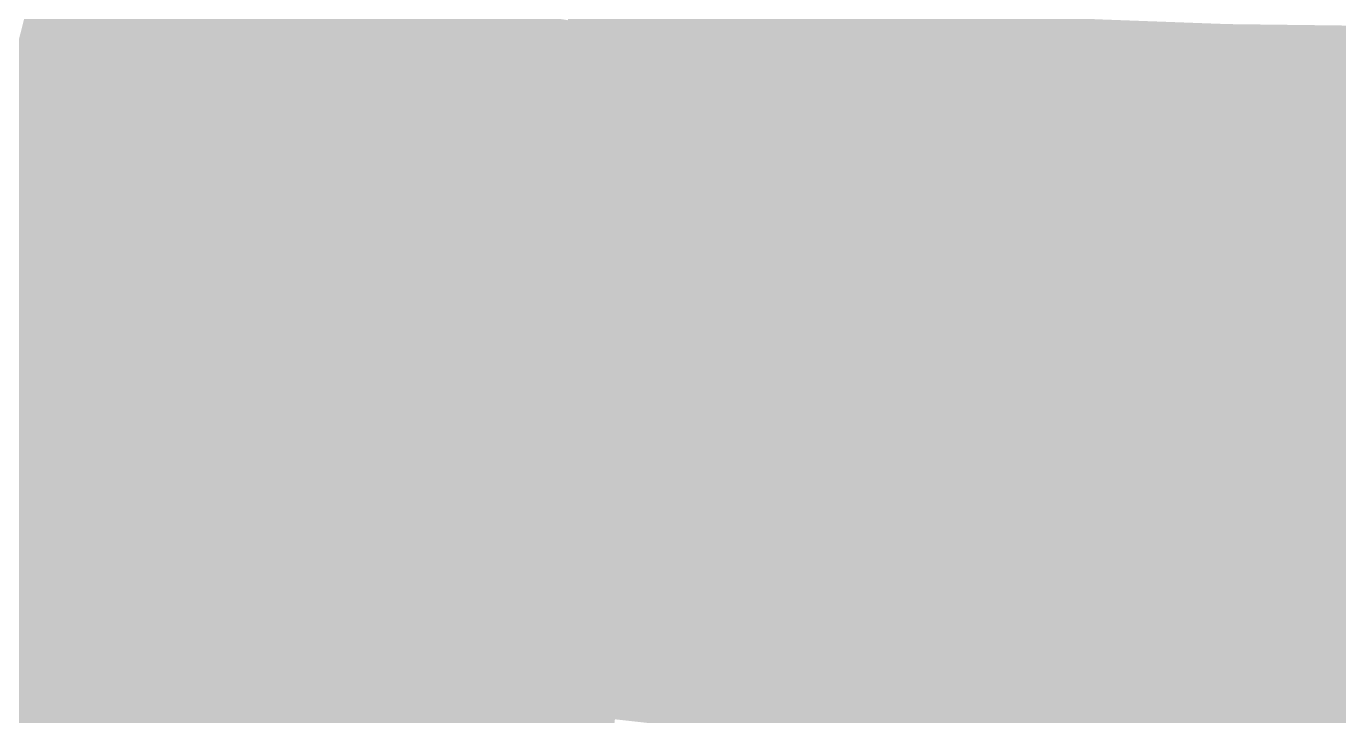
# Model space of a CAD drawing. Header units: inches. Extents: x -266 to 784, y -170 to 213.
# Drawn here: x -25.23 to -0.37, y -114.07 to -101.01 of the extents above; entities that cross this region are included whole.
import ezdxf

# ---------------------------------------------------------------- set-up
doc = ezdxf.new("R2010")
doc.units = ezdxf.units.IN
doc.header["$MEASUREMENT"] = 0

msp = doc.modelspace()

# ---------------------------------------------------------------- linework, layer by layer
at = {"color": 171, "true_color": 0x834dfe}
msp.add_solid([(-19.899213, -100.040099), (-20.094303, -101.020884), (-22.348327, -99.521617), (-22.567428, -100.497319)], dxfattribs=at)
at = {"color": 171, "true_color": 0x8453fe}
msp.add_solid([(-22.567428, -100.497319), (-22.786529, -101.473022), (-25.026959, -99.913219), (-25.269939, -100.88325)], dxfattribs=at)
at = {"color": 171, "true_color": 0x8c46fe}
msp.add_solid([(-12.363478, -100.240433), (-12.485889, -101.232913), (-14.819778, -99.906828), (-14.966508, -100.896004)], dxfattribs=at)
at = {"color": 171, "true_color": 0x884dfe}
msp.add_solid([(-17.438113, -100.49832), (-17.609075, -101.483597), (-19.899213, -100.040099), (-20.094303, -101.020884)], dxfattribs=at)
at = {"color": 181, "true_color": 0x9046fe}
msp.add_solid([(-9.899731, -100.513657), (-9.997748, -101.508842), (-12.363478, -100.240433), (-12.485889, -101.232913)], dxfattribs=at)
at = {"color": 171, "true_color": 0x8853fe}
msp.add_solid([(-20.094303, -101.020884), (-20.289394, -102.001669), (-22.567428, -100.497319), (-22.786529, -101.473022)], dxfattribs=at)
at = {"color": 171, "true_color": 0x8c4dfe}
msp.add_solid([(-14.966508, -100.896004), (-15.113239, -101.885181), (-17.438113, -100.49832), (-17.609075, -101.483597)], dxfattribs=at)
at = {"color": 181, "true_color": 0x9546fe}
msp.add_solid([(-7.430021, -100.726336), (-7.503586, -101.723627), (-9.899731, -100.513657), (-9.997748, -101.508842)], dxfattribs=at)
at = {"color": 171, "true_color": 0x885afe}
msp.add_solid([(-22.786529, -101.473022), (-23.00563, -102.448724), (-25.269939, -100.88325), (-25.512919, -101.853282)], dxfattribs=at)
at = {"color": 181, "true_color": 0x904dfe}
msp.add_solid([(-12.485889, -101.232913), (-12.6083, -102.225392), (-14.966508, -100.896004), (-15.113239, -101.885181)], dxfattribs=at)
at = {"color": 181, "true_color": 0x9946fe}
msp.add_solid([(-4.955835, -100.878341), (-5.004903, -101.877137), (-7.430021, -100.726336), (-7.503586, -101.723627)], dxfattribs=at)
at = {"color": 181, "true_color": 0x9d46fe}
msp.add_solid([(-2.478664, -100.969581), (-2.503205, -101.96928), (-4.955835, -100.878341), (-5.004903, -101.877137)], dxfattribs=at)
at = {"color": 171, "true_color": 0x8c53fe}
msp.add_solid([(-17.609075, -101.483597), (-17.780036, -102.468875), (-20.094303, -101.020884), (-20.289394, -102.001669)], dxfattribs=at)
at = {"color": 181, "true_color": 0xa246fe}
msp.add_solid([(0, -101), (0, -102), (-2.478664, -100.969581), (-2.503205, -101.96928)], dxfattribs=at)
at = {"color": 181, "true_color": 0x944dfe}
msp.add_solid([(-9.997748, -101.508842), (-10.095765, -102.504027), (-12.485889, -101.232913), (-12.6083, -102.225392)], dxfattribs=at)
at = {"color": 171, "true_color": 0x8c5afe}
msp.add_solid([(-20.289394, -102.001669), (-20.484484, -102.982454), (-22.786529, -101.473022), (-23.00563, -102.448724)], dxfattribs=at)
at = {"color": 181, "true_color": 0x9053fe}
msp.add_solid([(-15.113239, -101.885181), (-15.259969, -102.874357), (-17.609075, -101.483597), (-17.780036, -102.468875)], dxfattribs=at)
at = {"color": 181, "true_color": 0x984dfe}
msp.add_solid([(-7.503586, -101.723627), (-7.57715, -102.720917), (-9.997748, -101.508842), (-10.095765, -102.504027)], dxfattribs=at)
at = {"color": 171, "true_color": 0x8d60fe}
msp.add_solid([(-23.00563, -102.448724), (-23.224731, -103.424426), (-25.512919, -101.853282), (-25.755899, -102.823313)], dxfattribs=at)
at = {"color": 181, "true_color": 0x9453fe}
msp.add_solid([(-12.6083, -102.225392), (-12.73071, -103.217872), (-15.113239, -101.885181), (-15.259969, -102.874357)], dxfattribs=at)
at = {"color": 181, "true_color": 0x9d4dfe}
msp.add_solid([(-5.004903, -101.877137), (-5.05397, -102.875932), (-7.503586, -101.723627), (-7.57715, -102.720917)], dxfattribs=at)
at = {"color": 181, "true_color": 0xa14dfe}
msp.add_solid([(-2.503205, -101.96928), (-2.527747, -102.968978), (-5.004903, -101.877137), (-5.05397, -102.875932)], dxfattribs=at)
at = {"color": 181, "true_color": 0x905afe}
msp.add_solid([(-17.780036, -102.468875), (-17.950998, -103.454152), (-20.289394, -102.001669), (-20.484484, -102.982454)], dxfattribs=at)
at = {"color": 181, "true_color": 0xa54dfe}
msp.add_solid([(0, -102), (0, -103), (-2.503205, -101.96928), (-2.527747, -102.968978)], dxfattribs=at)
at = {"color": 181, "true_color": 0x9853fe}
msp.add_solid([(-10.095765, -102.504027), (-10.193783, -103.499212), (-12.6083, -102.225392), (-12.73071, -103.217872)], dxfattribs=at)
at = {"color": 181, "true_color": 0x9160fe}
msp.add_solid([(-20.484484, -102.982454), (-20.679574, -103.96324), (-23.00563, -102.448724), (-23.224731, -103.424426)], dxfattribs=at)
at = {"color": 181, "true_color": 0x945afe}
msp.add_solid([(-15.259969, -102.874357), (-15.4067, -103.863534), (-17.780036, -102.468875), (-17.950998, -103.454152)], dxfattribs=at)
at = {"color": 181, "true_color": 0x9c53fe}
msp.add_solid([(-7.57715, -102.720917), (-7.650715, -103.718207), (-10.095765, -102.504027), (-10.193783, -103.499212)], dxfattribs=at)
at = {"color": 181, "true_color": 0x9266fe}
msp.add_solid([(-23.224731, -103.424426), (-23.443833, -104.400128), (-25.755899, -102.823313), (-25.998879, -103.793344)], dxfattribs=at)
at = {"color": 181, "true_color": 0x985afe}
msp.add_solid([(-12.73071, -103.217872), (-12.853121, -104.210351), (-15.259969, -102.874357), (-15.4067, -103.863534)], dxfattribs=at)
at = {"color": 181, "true_color": 0xa053fe}
msp.add_solid([(-5.05397, -102.875932), (-5.103038, -103.874727), (-7.57715, -102.720917), (-7.650715, -103.718207)], dxfattribs=at)
at = {"color": 181, "true_color": 0xa453fe}
msp.add_solid([(-2.527747, -102.968978), (-2.552288, -103.968677), (-5.05397, -102.875932), (-5.103038, -103.874727)], dxfattribs=at)
at = {"color": 181, "true_color": 0x9560fe}
msp.add_solid([(-17.950998, -103.454152), (-18.12196, -104.43943), (-20.484484, -102.982454), (-20.679574, -103.96324)], dxfattribs=at)
at = {"color": 181, "true_color": 0xa853fe}
msp.add_solid([(0, -103), (0, -104), (-2.527747, -102.968978), (-2.552288, -103.968677)], dxfattribs=at)
at = {"color": 181, "true_color": 0x9c5afe}
msp.add_solid([(-10.193783, -103.499212), (-10.2918, -104.494396), (-12.73071, -103.217872), (-12.853121, -104.210351)], dxfattribs=at)
at = {"color": 181, "true_color": 0x9566fe}
msp.add_solid([(-20.679574, -103.96324), (-20.874664, -104.944025), (-23.224731, -103.424426), (-23.443833, -104.400128)], dxfattribs=at)
at = {"color": 181, "true_color": 0x9860fe}
msp.add_solid([(-15.4067, -103.863534), (-15.55343, -104.85271), (-17.950998, -103.454152), (-18.12196, -104.43943)], dxfattribs=at)
at = {"color": 181, "true_color": 0xa05afe}
msp.add_solid([(-7.650715, -103.718207), (-7.724279, -104.715498), (-10.193783, -103.499212), (-10.2918, -104.494396)], dxfattribs=at)
at = {"color": 181, "true_color": 0x966dfe}
msp.add_solid([(-23.443833, -104.400128), (-23.662934, -105.37583), (-25.998879, -103.793344), (-26.241859, -104.763375)], dxfattribs=at)
at = {"color": 181, "true_color": 0x9c60fe}
msp.add_solid([(-12.853121, -104.210351), (-12.975532, -105.202831), (-15.4067, -103.863534), (-15.55343, -104.85271)], dxfattribs=at)
at = {"color": 181, "true_color": 0xa45afe}
msp.add_solid([(-5.103038, -103.874727), (-5.152106, -104.873523), (-7.650715, -103.718207), (-7.724279, -104.715498)], dxfattribs=at)
at = {"color": 181, "true_color": 0xa85afe}
msp.add_solid([(-2.552288, -103.968677), (-2.576829, -104.968376), (-5.103038, -103.874727), (-5.152106, -104.873523)], dxfattribs=at)
at = {"color": 181, "true_color": 0x9966fe}
msp.add_solid([(-18.12196, -104.43943), (-18.292922, -105.424708), (-20.679574, -103.96324), (-20.874664, -104.944025)], dxfattribs=at)
at = {"color": 181, "true_color": 0xac5afe}
msp.add_solid([(0, -104), (0, -105), (-2.552288, -103.968677), (-2.576829, -104.968376)], dxfattribs=at)
at = {"color": 181, "true_color": 0x9a6dfe}
msp.add_solid([(-20.874664, -104.944025), (-21.069755, -105.92481), (-23.443833, -104.400128), (-23.662934, -105.37583)], dxfattribs=at)
at = {"color": 181, "true_color": 0xa060fe}
msp.add_solid([(-10.2918, -104.494396), (-10.389817, -105.489581), (-12.853121, -104.210351), (-12.975532, -105.202831)], dxfattribs=at)
at = {"color": 181, "true_color": 0x9c66fe}
msp.add_solid([(-15.55343, -104.85271), (-15.700161, -105.841887), (-18.12196, -104.43943), (-18.292922, -105.424708)], dxfattribs=at)
at = {"color": 181, "true_color": 0xa360fe}
msp.add_solid([(-7.724279, -104.715498), (-7.797844, -105.712788), (-10.2918, -104.494396), (-10.389817, -105.489581)], dxfattribs=at)
at = {"color": 181, "true_color": 0x9b73fe}
msp.add_solid([(-23.662934, -105.37583), (-23.882035, -106.351532), (-26.241859, -104.763375), (-26.48484, -105.733407)], dxfattribs=at)
at = {"color": 181, "true_color": 0xa066fe}
msp.add_solid([(-12.975532, -105.202831), (-13.097942, -106.19531), (-15.55343, -104.85271), (-15.700161, -105.841887)], dxfattribs=at)
at = {"color": 181, "true_color": 0xa760fe}
msp.add_solid([(-5.152106, -104.873523), (-5.201173, -105.872318), (-7.724279, -104.715498), (-7.797844, -105.712788)], dxfattribs=at)
at = {"color": 181, "true_color": 0xab60fe}
msp.add_solid([(-2.576829, -104.968376), (-2.60137, -105.968075), (-5.152106, -104.873523), (-5.201173, -105.872318)], dxfattribs=at)
at = {"color": 181, "true_color": 0x9d6dfe}
msp.add_solid([(-18.292922, -105.424708), (-18.463884, -106.409985), (-20.874664, -104.944025), (-21.069755, -105.92481)], dxfattribs=at)
at = {"color": 181, "true_color": 0xaf60fe}
msp.add_solid([(0, -105), (0, -106), (-2.576829, -104.968376), (-2.60137, -105.968075)], dxfattribs=at)
at = {"color": 181, "true_color": 0x9e73fe}
msp.add_solid([(-21.069755, -105.92481), (-21.264845, -106.905596), (-23.662934, -105.37583), (-23.882035, -106.351532)], dxfattribs=at)
at = {"color": 181, "true_color": 0xa466fe}
msp.add_solid([(-10.389817, -105.489581), (-10.487834, -106.484766), (-12.975532, -105.202831), (-13.097942, -106.19531)], dxfattribs=at)
at = {"color": 181, "true_color": 0xa16dfe}
msp.add_solid([(-15.700161, -105.841887), (-15.846891, -106.831063), (-18.292922, -105.424708), (-18.463884, -106.409985)], dxfattribs=at)
at = {"color": 181, "true_color": 0xa766fe}
msp.add_solid([(-7.797844, -105.712788), (-7.871408, -106.710079), (-10.389817, -105.489581), (-10.487834, -106.484766)], dxfattribs=at)
at = {"color": 181, "true_color": 0x9f7afe}
msp.add_solid([(-23.882035, -106.351532), (-24.101136, -107.327234), (-26.48484, -105.733407), (-26.72782, -106.703438)], dxfattribs=at)
at = {"color": 181, "true_color": 0xa46dfe}
msp.add_solid([(-13.097942, -106.19531), (-13.220353, -107.18779), (-15.700161, -105.841887), (-15.846891, -106.831063)], dxfattribs=at)
at = {"color": 181, "true_color": 0xab66fe}
msp.add_solid([(-5.201173, -105.872318), (-5.250241, -106.871114), (-7.797844, -105.712788), (-7.871408, -106.710079)], dxfattribs=at)
at = {"color": 181, "true_color": 0xae66fe}
msp.add_solid([(-2.60137, -105.968075), (-2.625911, -106.967774), (-5.201173, -105.872318), (-5.250241, -106.871114)], dxfattribs=at)
at = {"color": 181, "true_color": 0xa173fe}
msp.add_solid([(-18.463884, -106.409985), (-18.634846, -107.395263), (-21.069755, -105.92481), (-21.264845, -106.905596)], dxfattribs=at)
at = {"color": 191, "true_color": 0xb266fe}
msp.add_solid([(0, -106), (0, -107), (-2.60137, -105.968075), (-2.625911, -106.967774)], dxfattribs=at)
at = {"color": 181, "true_color": 0xa37afe}
msp.add_solid([(-21.264845, -106.905596), (-21.459935, -107.886381), (-23.882035, -106.351532), (-24.101136, -107.327234)], dxfattribs=at)
at = {"color": 181, "true_color": 0xa76dfe}
msp.add_solid([(-10.487834, -106.484766), (-10.585851, -107.47995), (-13.097942, -106.19531), (-13.220353, -107.18779)], dxfattribs=at)
at = {"color": 181, "true_color": 0xa573fe}
msp.add_solid([(-15.846891, -106.831063), (-15.993622, -107.82024), (-18.463884, -106.409985), (-18.634846, -107.395263)], dxfattribs=at)
at = {"color": 181, "true_color": 0xab6dfe}
msp.add_solid([(-7.871408, -106.710079), (-7.944973, -107.707369), (-10.487834, -106.484766), (-10.585851, -107.47995)], dxfattribs=at)
at = {"color": 181, "true_color": 0xa37fff}
msp.add_solid([(-24.101136, -107.327234), (-24.320238, -108.302936), (-26.72782, -106.703438), (-26.9708, -107.673469)], dxfattribs=at)
at = {"color": 181, "true_color": 0xa873fe}
msp.add_solid([(-13.220353, -107.18779), (-13.342764, -108.180269), (-15.846891, -106.831063), (-15.993622, -107.82024)], dxfattribs=at)
at = {"color": 181, "true_color": 0xae6dfe}
msp.add_solid([(-5.250241, -106.871114), (-5.299309, -107.869909), (-7.871408, -106.710079), (-7.944973, -107.707369)], dxfattribs=at)
at = {"color": 191, "true_color": 0xb26dfe}
msp.add_solid([(-2.625911, -106.967774), (-2.650453, -107.967472), (-5.250241, -106.871114), (-5.299309, -107.869909)], dxfattribs=at)
at = {"color": 181, "true_color": 0xa67afe}
msp.add_solid([(-18.634846, -107.395263), (-18.805808, -108.380541), (-21.264845, -106.905596), (-21.459935, -107.886381)], dxfattribs=at)
at = {"color": 191, "true_color": 0xb56dfe}
msp.add_solid([(0, -107), (0, -108), (-2.625911, -106.967774), (-2.650453, -107.967472)], dxfattribs=at)
at = {"color": 181, "true_color": 0xa67fff}
msp.add_solid([(-21.459935, -107.886381), (-21.655026, -108.867166), (-24.101136, -107.327234), (-24.320238, -108.302936)], dxfattribs=at)
at = {"color": 181, "true_color": 0xab73fe}
msp.add_solid([(-10.585851, -107.47995), (-10.683868, -108.475135), (-13.220353, -107.18779), (-13.342764, -108.180269)], dxfattribs=at)
at = {"color": 181, "true_color": 0xa97afe}
msp.add_solid([(-15.993622, -107.82024), (-16.140352, -108.809416), (-18.634846, -107.395263), (-18.805808, -108.380541)], dxfattribs=at)
at = {"color": 181, "true_color": 0xaf73fe}
msp.add_solid([(-7.944973, -107.707369), (-8.018537, -108.70466), (-10.585851, -107.47995), (-10.683868, -108.475135)], dxfattribs=at)
at = {"color": 181, "true_color": 0xa07dfb}
msp.add_solid([(-24.320238, -108.302936), (-24.539339, -109.278639), (-26.9708, -107.673469), (-27.21378, -108.6435)], dxfattribs=at)
at = {"color": 181, "true_color": 0xac7afe}
msp.add_solid([(-13.342764, -108.180269), (-13.465174, -109.172749), (-15.993622, -107.82024), (-16.140352, -108.809416)], dxfattribs=at)
at = {"color": 191, "true_color": 0xb273fe}
msp.add_solid([(-5.299309, -107.869909), (-5.348377, -108.868705), (-7.944973, -107.707369), (-8.018537, -108.70466)], dxfattribs=at)
at = {"color": 191, "true_color": 0xb573fe}
msp.add_solid([(-2.650453, -107.967472), (-2.674994, -108.967171), (-5.299309, -107.869909), (-5.348377, -108.868705)], dxfattribs=at)
at = {"color": 181, "true_color": 0xa97fff}
msp.add_solid([(-18.805808, -108.380541), (-18.97677, -109.365818), (-21.459935, -107.886381), (-21.655026, -108.867166)], dxfattribs=at)
at = {"color": 191, "true_color": 0xb973fe}
msp.add_solid([(0, -108), (0, -109), (-2.650453, -107.967472), (-2.674994, -108.967171)], dxfattribs=at)
at = {"color": 181, "true_color": 0xa37dfb}
msp.add_solid([(-21.655026, -108.867166), (-21.850116, -109.847951), (-24.320238, -108.302936), (-24.539339, -109.278639)], dxfattribs=at)
at = {"color": 181, "true_color": 0xaf7afe}
msp.add_solid([(-10.683868, -108.475135), (-10.781885, -109.47032), (-13.342764, -108.180269), (-13.465174, -109.172749)], dxfattribs=at)
at = {"color": 181, "true_color": 0xac7fff}
msp.add_solid([(-16.140352, -108.809416), (-16.287083, -109.798593), (-18.805808, -108.380541), (-18.97677, -109.365818)], dxfattribs=at)
at = {"color": 191, "true_color": 0xb27afe}
msp.add_solid([(-8.018537, -108.70466), (-8.092102, -109.70195), (-10.683868, -108.475135), (-10.781885, -109.47032)], dxfattribs=at)
at = {"color": 181, "true_color": 0x9e7bf6}
msp.add_solid([(-24.539339, -109.278639), (-24.75844, -110.254341), (-27.21378, -108.6435), (-27.45676, -109.613532)], dxfattribs=at)
at = {"color": 181, "true_color": 0xa67dfb}
msp.add_solid([(-18.97677, -109.365818), (-19.147732, -110.351096), (-21.655026, -108.867166), (-21.850116, -109.847951)], dxfattribs=at)
at = {"color": 181, "true_color": 0xaf7fff}
msp.add_solid([(-13.465174, -109.172749), (-13.587585, -110.165228), (-16.140352, -108.809416), (-16.287083, -109.798593)], dxfattribs=at)
at = {"color": 191, "true_color": 0xb57afe}
msp.add_solid([(-5.348377, -108.868705), (-5.397444, -109.8675), (-8.018537, -108.70466), (-8.092102, -109.70195)], dxfattribs=at)
at = {"color": 191, "true_color": 0xb97afe}
msp.add_solid([(-2.674994, -108.967171), (-2.699535, -109.96687), (-5.348377, -108.868705), (-5.397444, -109.8675)], dxfattribs=at)
at = {"color": 191, "true_color": 0xbc7afe}
msp.add_solid([(0, -109), (0, -110), (-2.674994, -108.967171), (-2.699535, -109.96687)], dxfattribs=at)
at = {"color": 181, "true_color": 0xa07bf6}
msp.add_solid([(-21.850116, -109.847951), (-22.045206, -110.828737), (-24.539339, -109.278639), (-24.75844, -110.254341)], dxfattribs=at)
at = {"color": 181, "true_color": 0xa97dfb}
msp.add_solid([(-16.287083, -109.798593), (-16.433813, -110.787769), (-18.97677, -109.365818), (-19.147732, -110.351096)], dxfattribs=at)
at = {"color": 191, "true_color": 0xb27fff}
msp.add_solid([(-10.781885, -109.47032), (-10.879903, -110.465505), (-13.465174, -109.172749), (-13.587585, -110.165228)], dxfattribs=at)
at = {"color": 181, "true_color": 0x9b79f2}
msp.add_solid([(-24.75844, -110.254341), (-24.977541, -111.230043), (-27.45676, -109.613532), (-27.699741, -110.583563)], dxfattribs=at)
at = {"color": 191, "true_color": 0xb57fff}
msp.add_solid([(-8.092102, -109.70195), (-8.165667, -110.699241), (-10.781885, -109.47032), (-10.879903, -110.465505)], dxfattribs=at)
at = {"color": 181, "true_color": 0xa37bf6}
msp.add_solid([(-19.147732, -110.351096), (-19.318693, -111.336374), (-21.850116, -109.847951), (-22.045206, -110.828737)], dxfattribs=at)
at = {"color": 181, "true_color": 0xac7dfb}
msp.add_solid([(-13.587585, -110.165228), (-13.709996, -111.157708), (-16.287083, -109.798593), (-16.433813, -110.787769)], dxfattribs=at)
at = {"color": 191, "true_color": 0xb87fff}
msp.add_solid([(-5.397444, -109.8675), (-5.446512, -110.866296), (-8.092102, -109.70195), (-8.165667, -110.699241)], dxfattribs=at)
at = {"color": 191, "true_color": 0xbb7fff}
msp.add_solid([(-2.699535, -109.96687), (-2.724076, -110.966569), (-5.397444, -109.8675), (-5.446512, -110.866296)], dxfattribs=at)
at = {"color": 191, "true_color": 0xbe7fff}
msp.add_solid([(0, -110), (0, -111), (-2.699535, -109.96687), (-2.724076, -110.966569)], dxfattribs=at)
at = {"color": 181, "true_color": 0x9e79f2}
msp.add_solid([(-22.045206, -110.828737), (-22.240297, -111.809522), (-24.75844, -110.254341), (-24.977541, -111.230043)], dxfattribs=at)
at = {"color": 181, "true_color": 0xa67bf6}
msp.add_solid([(-16.433813, -110.787769), (-16.580544, -111.776946), (-19.147732, -110.351096), (-19.318693, -111.336374)], dxfattribs=at)
at = {"color": 181, "true_color": 0xaf7dfb}
msp.add_solid([(-10.879903, -110.465505), (-10.97792, -111.460689), (-13.587585, -110.165228), (-13.709996, -111.157708)], dxfattribs=at)
at = {"color": 181, "true_color": 0x9876ee}
msp.add_solid([(-24.977541, -111.230043), (-25.196643, -112.205745), (-27.699741, -110.583563), (-27.942721, -111.553594)], dxfattribs=at)
at = {"color": 191, "true_color": 0xb27dfb}
msp.add_solid([(-8.165667, -110.699241), (-8.239231, -111.696531), (-10.879903, -110.465505), (-10.97792, -111.460689)], dxfattribs=at)
at = {"color": 181, "true_color": 0xa079f2}
msp.add_solid([(-19.318693, -111.336374), (-19.489655, -112.321651), (-22.045206, -110.828737), (-22.240297, -111.809522)], dxfattribs=at)
at = {"color": 181, "true_color": 0xa97bf6}
msp.add_solid([(-13.709996, -111.157708), (-13.832406, -112.150187), (-16.433813, -110.787769), (-16.580544, -111.776946)], dxfattribs=at)
at = {"color": 191, "true_color": 0xb57dfb}
msp.add_solid([(-5.446512, -110.866296), (-5.49558, -111.865091), (-8.165667, -110.699241), (-8.239231, -111.696531)], dxfattribs=at)
at = {"color": 191, "true_color": 0xb87dfb}
msp.add_solid([(-2.724076, -110.966569), (-2.748618, -111.966268), (-5.446512, -110.866296), (-5.49558, -111.865091)], dxfattribs=at)
at = {"color": 191, "true_color": 0xbb7dfb}
msp.add_solid([(0, -111), (0, -112), (-2.724076, -110.966569), (-2.748618, -111.966268)], dxfattribs=at)
at = {"color": 181, "true_color": 0x9b76ee}
msp.add_solid([(-22.240297, -111.809522), (-22.435387, -112.790307), (-24.977541, -111.230043), (-25.196643, -112.205745)], dxfattribs=at)
at = {"color": 181, "true_color": 0xa379f2}
msp.add_solid([(-16.580544, -111.776946), (-16.727274, -112.766122), (-19.318693, -111.336374), (-19.489655, -112.321651)], dxfattribs=at)
at = {"color": 181, "true_color": 0xac7bf6}
msp.add_solid([(-10.97792, -111.460689), (-11.075937, -112.455874), (-13.709996, -111.157708), (-13.832406, -112.150187)], dxfattribs=at)
at = {"color": 181, "true_color": 0x9574ea}
msp.add_solid([(-25.196643, -112.205745), (-25.415744, -113.181447), (-27.942721, -111.553594), (-28.185701, -112.523625)], dxfattribs=at)
at = {"color": 181, "true_color": 0xaf7bf6}
msp.add_solid([(-8.239231, -111.696531), (-8.312796, -112.693822), (-10.97792, -111.460689), (-11.075937, -112.455874)], dxfattribs=at)
at = {"color": 181, "true_color": 0x9e76ee}
msp.add_solid([(-19.489655, -112.321651), (-19.660617, -113.306929), (-22.240297, -111.809522), (-22.435387, -112.790307)], dxfattribs=at)
at = {"color": 181, "true_color": 0xa679f2}
msp.add_solid([(-13.832406, -112.150187), (-13.954817, -113.142667), (-16.580544, -111.776946), (-16.727274, -112.766122)], dxfattribs=at)
at = {"color": 191, "true_color": 0xb27bf6}
msp.add_solid([(-5.49558, -111.865091), (-5.544647, -112.863887), (-8.239231, -111.696531), (-8.312796, -112.693822)], dxfattribs=at)
at = {"color": 191, "true_color": 0xb57bf6}
msp.add_solid([(-2.748618, -111.966268), (-2.773159, -112.965967), (-5.49558, -111.865091), (-5.544647, -112.863887)], dxfattribs=at)
at = {"color": 191, "true_color": 0xb87bf6}
msp.add_solid([(0, -112), (0, -113), (-2.748618, -111.966268), (-2.773159, -112.965967)], dxfattribs=at)
at = {"color": 181, "true_color": 0x9874ea}
msp.add_solid([(-22.435387, -112.790307), (-22.630477, -113.771093), (-25.196643, -112.205745), (-25.415744, -113.181447)], dxfattribs=at)
at = {"color": 181, "true_color": 0xa076ee}
msp.add_solid([(-16.727274, -112.766122), (-16.874005, -113.755299), (-19.489655, -112.321651), (-19.660617, -113.306929)], dxfattribs=at)
at = {"color": 181, "true_color": 0xa979f2}
msp.add_solid([(-11.075937, -112.455874), (-11.173954, -113.451059), (-13.832406, -112.150187), (-13.954817, -113.142667)], dxfattribs=at)
at = {"color": 181, "true_color": 0xac79f2}
msp.add_solid([(-8.312796, -112.693822), (-8.38636, -113.691112), (-11.075937, -112.455874), (-11.173954, -113.451059)], dxfattribs=at)
at = {"color": 181, "true_color": 0x9b74ea}
msp.add_solid([(-19.660617, -113.306929), (-19.831579, -114.292207), (-22.435387, -112.790307), (-22.630477, -113.771093)], dxfattribs=at)
at = {"color": 181, "true_color": 0xa376ee}
msp.add_solid([(-13.954817, -113.142667), (-14.077228, -114.135146), (-16.727274, -112.766122), (-16.874005, -113.755299)], dxfattribs=at)
at = {"color": 181, "true_color": 0xaf79f2}
msp.add_solid([(-5.544647, -112.863887), (-5.593715, -113.862682), (-8.312796, -112.693822), (-8.38636, -113.691112)], dxfattribs=at)
at = {"color": 191, "true_color": 0xb279f2}
msp.add_solid([(-2.773159, -112.965967), (-2.7977, -113.965665), (-5.544647, -112.863887), (-5.593715, -113.862682)], dxfattribs=at)
at = {"color": 191, "true_color": 0xb479f2}
msp.add_solid([(0, -113), (0, -114), (-2.773159, -112.965967), (-2.7977, -113.965665)], dxfattribs=at)
at = {"color": 193, "true_color": 0x9572e5}
msp.add_solid([(-22.630477, -113.771093), (-22.825568, -114.751878), (-25.415744, -113.181447), (-25.634845, -114.157149)], dxfattribs=at)
at = {"color": 181, "true_color": 0x9e74ea}
msp.add_solid([(-16.874005, -113.755299), (-17.020735, -114.744475), (-19.660617, -113.306929), (-19.831579, -114.292207)], dxfattribs=at)
at = {"color": 181, "true_color": 0xa676ee}
msp.add_solid([(-11.173954, -113.451059), (-11.271971, -114.446244), (-13.954817, -113.142667), (-14.077228, -114.135146)], dxfattribs=at)
at = {"color": 181, "true_color": 0xa976ee}
msp.add_solid([(-8.38636, -113.691112), (-8.459925, -114.688403), (-11.173954, -113.451059), (-11.271971, -114.446244)], dxfattribs=at)
at = {"color": 193, "true_color": 0x9872e5}
msp.add_solid([(-19.831579, -114.292207), (-20.002541, -115.277484), (-22.630477, -113.771093), (-22.825568, -114.751878)], dxfattribs=at)
at = {"color": 181, "true_color": 0xa074ea}
msp.add_solid([(-14.077228, -114.135146), (-14.199638, -115.127626), (-16.874005, -113.755299), (-17.020735, -114.744475)], dxfattribs=at)
at = {"color": 181, "true_color": 0xac76ee}
msp.add_solid([(-5.593715, -113.862682), (-5.642783, -114.861477), (-8.38636, -113.691112), (-8.459925, -114.688403)], dxfattribs=at)
at = {"color": 181, "true_color": 0xae76ee}
msp.add_solid([(-2.7977, -113.965665), (-2.822241, -114.965364), (-5.593715, -113.862682), (-5.642783, -114.861477)], dxfattribs=at)
at = {"color": 191, "true_color": 0xb176ee}
msp.add_solid([(0, -114), (0, -115), (-2.7977, -113.965665), (-2.822241, -114.965364)], dxfattribs=at)

doc.saveas('drawing.dxf')
